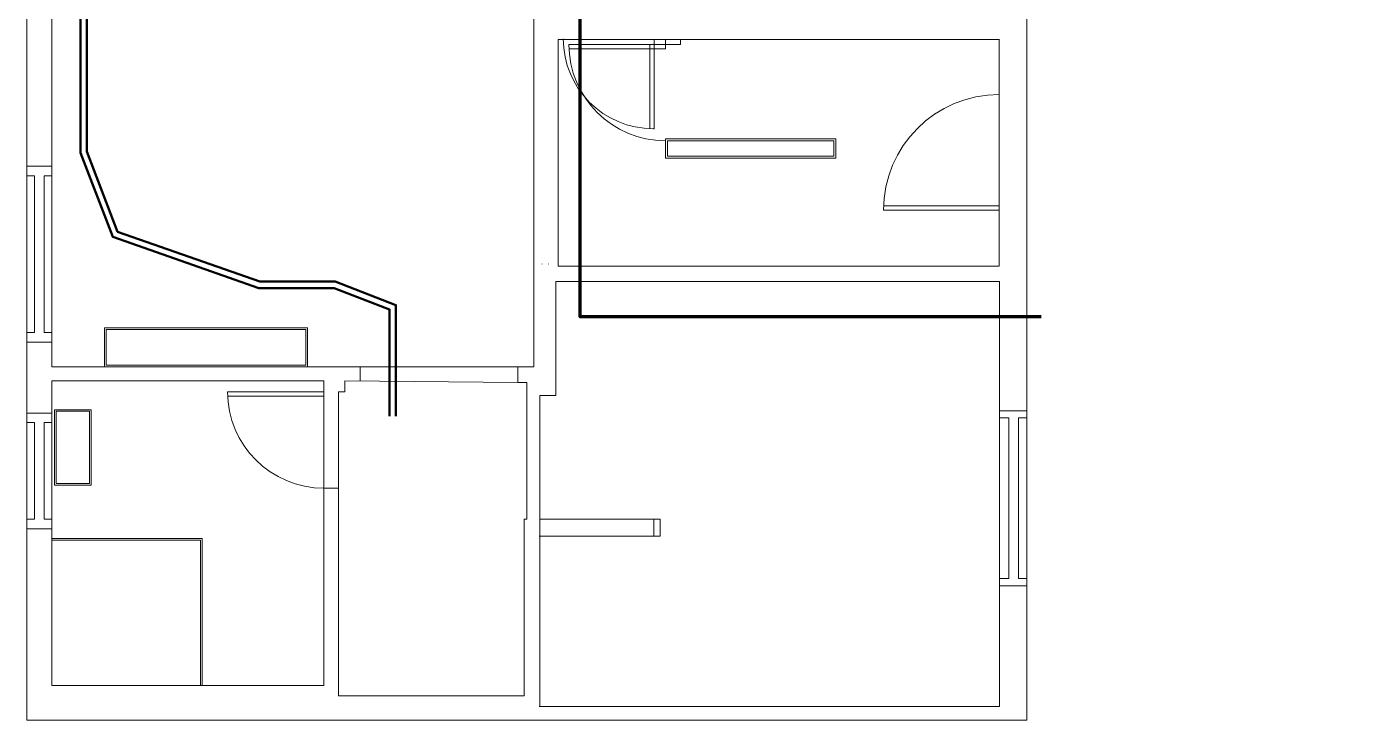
# Model space of a CAD drawing. Header units: inches. Extents: x 0 to 416, y -490 to -1.
# Drawn here: x 0.1 to 415.7, y -489.8 to -274 of the extents above; entities that cross this region are included whole.
import ezdxf

# ---------------------------------------------------------------- set-up
doc = ezdxf.new("R2010")
doc.units = ezdxf.units.IN
doc.header["$LTSCALE"] = 48
doc.header["$MEASUREMENT"] = 0
doc.linetypes.add('ACAD_ISO07W100', pattern=[3, 0, -3])
doc.layers.add('A101-Floorplan-1st-floor', color=7, linetype='Continuous', lineweight=9)
doc.layers.add('M102-Plumbing', color=7, linetype='Continuous', lineweight=9)
doc.layers.get('Defpoints').off()

# ---------------------------------------------------------------- blocks, each defined once
blk = doc.blocks.new('spandrel-door')
at = {"layer": 'A101-Floorplan-1st-floor'}
for p, q in [((0, 0), (-30, 0)), ((0, 0), (4.75, 0)), ((0, -1.38), (0, 0)), ((4.75, 0), (4.75, 1.53)), ((0, -1.38), (-29.97, -1.38))]:
    blk.add_line(p, q, dxfattribs=at)
blk.add_arc((0, 0), 30, 180, 270, dxfattribs=at)
blk = doc.blocks.new('door-to-garage')
at = {"layer": 'A101-Floorplan-1st-floor'}
for p, q in [((-1.38, 0), (-1.38, -26.22)), ((0, 1.53), (0, -26.25))]:
    blk.add_line(p, q, dxfattribs=at)
blk.add_arc((-0.29, 1.75), 28, 180, 270, dxfattribs=at)
blk = doc.blocks.new('lower-landing-two-garage-door')
at = {"layer": 'A101-Floorplan-1st-floor'}
for p, q in [((-1.38, 0), (0, 0)), ((0, -26.25), (-0.29, -26.25))]:
    blk.add_line(p, q, dxfattribs=at)
at = {"layer": 'Defpoints'}
blk.add_blockref('door-to-garage', (0, 0), dxfattribs=at)

msp = doc.modelspace()

# ---------------------------------------------------------------- linework, layer by layer
at = {"layer": 'A101-Floorplan-1st-floor'}
for p, q in [((311.32, -274.12), (311.32, -274.12)), ((196.78, -277.95), (196.78, -277.93)), ((198.81, -277.93), (198.81, -279.46)), ((302.82, -277.93), (302.68, -277.93)), ((7.95, -317.4), (0.07, -317.4)), ((2.51, -320.4), (0.07, -320.4)), ((2.51, -369.15), (2.51, -320.4)), ((7.95, -320.4), (5.51, -320.4)), ((5.51, -369.15), (5.51, -320.4)), ((266.68, -331.08), (302.68, -331.08)), ((266.71, -329.71), (302.68, -329.71)), ((302.82, -330.56), (302.82, -330.56)), ((0.07, -369.15), (2.51, -369.15)), ((5.51, -369.15), (7.95, -369.15)), ((0.07, -372.15), (7.95, -372.15)), ((103.82, -384.21), (103.82, -379.77)), ((103.82, -384.17), (103.82, -379.77)), ((157.86, -379.77), (152.86, -379.77)), ((152.86, -379.77), (152.86, -384.65)), ((155.74, -384.65), (155.74, -388.77)), ((92.57, -387.58), (62.57, -387.58)), ((92.57, -388.95), (62.57, -388.95)), ((7.95, -394.18), (0.07, -394.18)), ((302.82, -393.46), (311.32, -393.46)), ((311.31, -395.57), (311.31, -393.57)), ((2.51, -397.18), (0.07, -397.18)), ((2.51, -427.18), (2.51, -397.18)), ((7.95, -397.18), (5.51, -397.18)), ((5.51, -427.18), (5.51, -397.18)), ((302.82, -395.71), (305.69, -395.71)), ((305.69, -395.71), (305.69, -445.71)), ((308.69, -395.71), (308.69, -445.71)), ((308.69, -395.71), (311.32, -395.71)), ((92.57, -417.58), (97.07, -417.58)), ((0.07, -427.18), (2.51, -427.18)), ((5.51, -427.18), (7.95, -427.18)), ((159.74, -427.18), (197.18, -427.18)), ((195.18, -432.55), (195.18, -427.18)), ((197.18, -432.55), (197.18, -427.18)), ((0.07, -430.18), (7.95, -430.18)), ((7.94, -433.2), (54.69, -433.2)), ((7.94, -433.7), (54.19, -433.7)), ((54.19, -433.7), (54.19, -478.95)), ((54.69, -433.2), (54.69, -478.95)), ((197.18, -432.55), (159.57, -432.55)), ((302.82, -445.71), (305.69, -445.71)), ((302.82, -447.96), (311.32, -447.96)), ((308.69, -445.71), (311.32, -445.71)), ((302.68, -466.99), (302.82, -466.99))]:
    msp.add_line(p, q, dxfattribs=at)
at = {"layer": 'A101-Floorplan-1st-floor', "linetype": 'ACAD_ISO07W100'}
for p, q in [((160.44, -347.86), (160.44, -277.93)), ((162.44, -347.86), (162.44, -277.93)), ((152.86, -381.4), (106.25, -381.4)), ((152.86, -383.02), (106.25, -383.02))]:
    msp.add_line(p, q, dxfattribs=at)
at = {"layer": 'A101-Floorplan-1st-floor'}
for points in [[(311.32, -242.93), (311.32, -489.8), (0.07, -489.8), (0.07, -44.52), (157.94, -44.52), (157.94, -8.4), (415.66, -8.4), (415.66, -242.93)], [(165.44, -277.93), (302.68, -277.93), (302.68, -348.43), (165.44, -348.43)], [(198.81, -308.83), (198.81, -314.83), (251.8, -314.83), (251.8, -308.83)], [(199.43, -309.46), (199.43, -314.21), (251.17, -314.21), (251.17, -309.46)], [(24.32, -379.77), (87.44, -379.77), (87.44, -367.65), (24.32, -367.65)], [(24.82, -379.27), (86.94, -379.27), (86.94, -368.15), (24.82, -368.15)], [(92.57, -384.17), (7.94, -384.17), (7.94, -478.95), (92.57, -478.95)], [(99.07, -384.17), (152.86, -384.65), (155.74, -384.65), (155.74, -427.18), (154.82, -427.18), (154.82, -482.2), (97.07, -482.2), (97.07, -387.58), (99.07, -387.58)], [(8.75, -393.15), (20.13, -393.15), (20.13, -416.63), (8.75, -416.63)], [(9.25, -393.65), (19.63, -393.65), (19.63, -416.13), (9.25, -416.13)]]:
    msp.add_lwpolyline(points, close=True, dxfattribs=at)
for points in [[(7.94, -53.02), (7.94, -379.77), (157.86, -379.77), (157.87, -348.43), (157.9, -348.43), (157.92, -53.02), (7.95, -53.02)], [(159.57, -485.55), (302.82, -485.55), (302.82, -353.3), (164.74, -353.3), (164.74, -388.77), (159.74, -388.77), (159.74, -485.55)]]:
    msp.add_lwpolyline(points, dxfattribs=at)
for centre, radius, start, end in [((302.68, -331.08), 36, 90, 180), ((92.57, -387.58), 30, 180, 270)]:
    msp.add_arc(centre, radius, start, end, dxfattribs=at)
at = {"layer": 'M102-Plumbing', "color": 4, "lineweight": 50}
msp.add_lwpolyline([(338.66, -23.56), (338.66, -20.53), (169.44, -20.53), (169.44, -66.5), (169.44, -106.14), (159.47, -112.65), (143.34, -114.52), (103.6, -114.52), (51.6, -114.52), (30.71, -114.52), (16.81, -136.62), (16.81, -159.25), (16.81, -313.17), (26.83, -339.37), (49.91, -347.46), (72.25, -355.28), (95.73, -355.28), (112.98, -361.94), (112.98, -395.15)], dxfattribs=at)
at = {"layer": 'M102-Plumbing', "lineweight": 70}
msp.add_lwpolyline([(315.71, -364.21), (172.32, -364.21), (172.32, -23.35), (172.32, -17.99), (359.92, -17.99), (359.92, -23.3), (350.76, -23.54)], dxfattribs=at)
at = {"layer": 'M102-Plumbing', "color": 1, "linetype": 'Continuous', "lineweight": 50}
msp.add_lwpolyline([(319.42, -23.35), (171.44, -23.35), (171.44, -66.5), (171.44, -107.22), (160.17, -114.58), (143.45, -116.52), (103.6, -116.52), (51.6, -116.52), (31.81, -116.52), (18.81, -137.2), (18.81, -159.25), (18.81, -312.8), (28.37, -337.79), (50.58, -345.57), (72.59, -353.28), (96.1, -353.28), (114.98, -360.57), (114.98, -395.15)], dxfattribs=at)

# ---------------------------------------------------------------- block references
at = {"layer": 'Defpoints'}
for name, p in [('lower-landing-two-garage-door', (195.32, -279.46)), ('spandrel-door', (198.81, -279.46))]:
    msp.add_blockref(name, p, dxfattribs=at)

doc.saveas('drawing.dxf')
